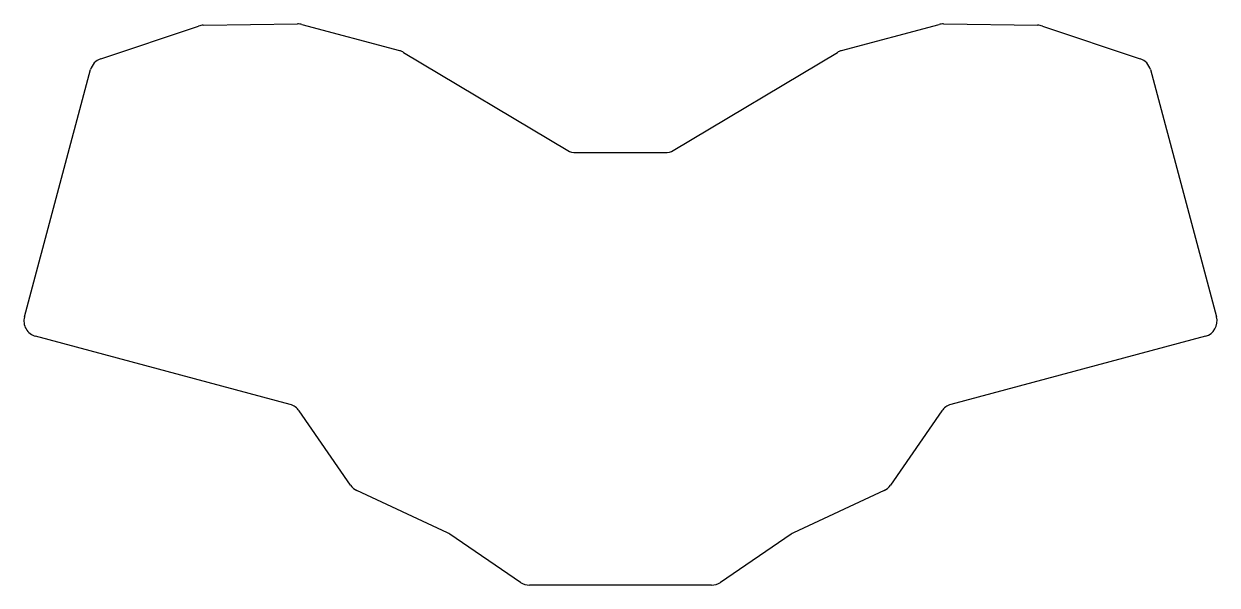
# Model space of a CAD drawing. Header units: millimetres. Extents: x -11 to 214, y -54 to 52.
import ezdxf

# ---------------------------------------------------------------- set-up
doc = ezdxf.new("R2010")
doc.units = ezdxf.units.MM

msp = doc.modelspace()

# ---------------------------------------------------------------- linework, layer by layer
for p, q in [((3.13, 45.12), (21.62, 51.29)), ((22.53, 51.45), (40.36, 51.7)), ((41.18, 51.6), (59.69, 46.64)), ((143.31, 46.64), (161.82, 51.6)), ((162.64, 51.7), (180.47, 51.45)), ((181.38, 51.29), (199.87, 45.12)), ((60.45, 46.32), (91.51, 27.79)), ((111.49, 27.79), (142.55, 46.32)), ((-11.34, -3.69), (1.18, 43.05)), ((201.82, 43.05), (214.34, -3.69)), ((93.05, 27.36), (109.95, 27.36)), ((38.98, -20.28), (-9.22, -7.36)), ((212.22, -7.36), (164.02, -20.28)), ((50.4, -35.55), (40.67, -21.47)), ((162.33, -21.47), (152.6, -35.55)), ((68.77, -44.57), (51.6, -36.56)), ((151.4, -36.56), (134.23, -44.57)), ((82.58, -53.91), (69.19, -44.81)), ((133.81, -44.81), (120.42, -53.91)), ((118.74, -54.43), (84.26, -54.43))]:
    msp.add_line(p, q)
for centre, start, end in [((22.57, 48.45), 90.8192, 108.4691), ((40.4, 48.7), 75, 90.8192), ((162.6, 48.7), 89.1808, 105), ((180.42, 48.45), 71.5309, 89.1808), ((58.91, 43.74), 59.1808, 75), ((144.09, 43.74), 105, 120.8192), ((4.08, 42.27), 108.4691, 165), ((198.92, 42.27), 15, 71.5309), ((93.05, 30.36), 239.1808, 270), ((109.95, 30.36), 270, 300.8192), ((-8.44, -4.47), 165, 255), ((211.44, -4.47), 285, 15), ((38.2, -23.18), 34.6532, 75), ((164.8, -23.18), 105, 145.3468), ((52.87, -33.84), 214.6532, 245), ((150.13, -33.84), 295, 325.3468), ((67.5, -47.29), 55.7762, 65), ((135.5, -47.29), 115, 124.2238), ((84.26, -51.43), 235.7762, 270), ((118.74, -51.43), 270, 304.2238)]:
    msp.add_arc(centre, 3, start, end)

doc.saveas('drawing.dxf')
